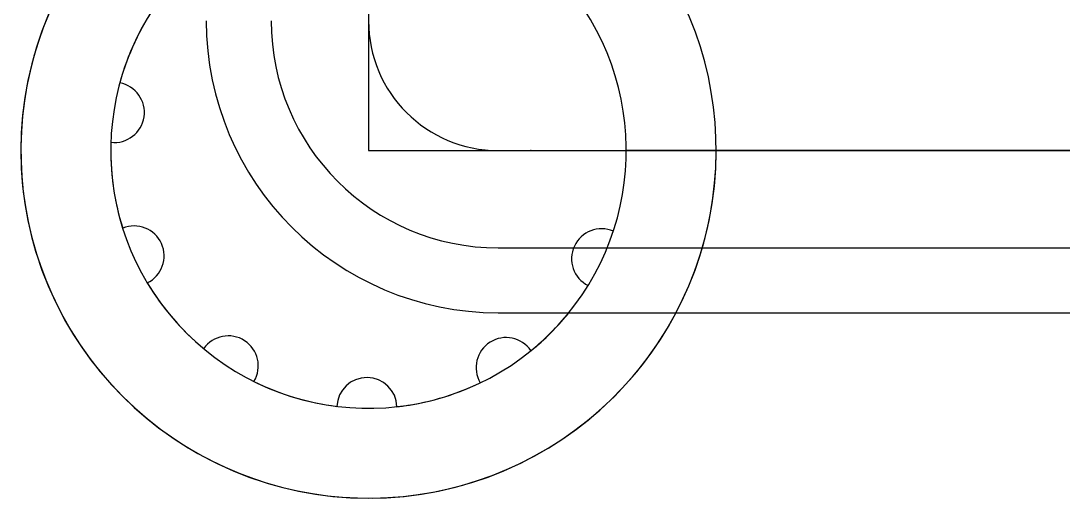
# Model space of a CAD drawing. Header units: centimetres. Extents: x -1.7 to 11.8, y -4.5 to 6.6.
# Drawn here: x -1.572 to 1.641, y -1.572 to -0.1 of the extents above; entities that cross this region are included whole.
import ezdxf

# ---------------------------------------------------------------- set-up
doc = ezdxf.new("R2010")
doc.units = ezdxf.units.CM
doc.header["$MEASUREMENT"] = 0
for name, color, linetype in [('Archemides Bathtub v6_Sketch1', 7, 'Continuous'), ('Archemides Bathtub v6_Sketch2', 7, 'Continuous'), ('Archemides Bathtub v6_Sketch3', 7, 'Continuous'), ('Archemides Bathtub v6_Sketch4', 7, 'Continuous')]:
    doc.layers.add(name, color=color, linetype=linetype)

msp = doc.modelspace()

# ---------------------------------------------------------------- linework, layer by layer
at = {"layer": 'Archemides Bathtub v6_Sketch1'}
for p, q in [((-0.5, 5.5), (-0.5, -0.5)), ((-0.5, -0.5), (10.5043, -0.5))]:
    msp.add_line(p, q, dxfattribs=at)
for centre, radius, start, end in [((-0.5, -0.5), 1.0715, 90, 0), ((-0.5, -0.5), 0.7944, 50.9909, 39.0091), ((-1.2833, -0.3825), 0.0925, 263.3716, 79.5607), ((-1.2225, -0.8246), 0.0925, 296.0989, 112.2879), ((0.2184, -0.8334), 0.0925, 67.008, 243.197), ((-0.9323, -1.1637), 0.0925, 328.8261, 145.0152), ((-0.0759, -1.1689), 0.0925, 34.2807, 210.4698), ((-0.5049, -1.292), 0.0925, 1.5534, 177.7425)]:
    msp.add_arc(centre, radius, start, end, dxfattribs=at)
at = {"layer": 'Archemides Bathtub v6_Sketch2'}
for p, q in [((-0.1, -0.5, 5), (10.1043, -0.5, 5)), ((-0.1, -0.8, 5), (10.1043, -0.8, 5)), ((-0.1, -1, 5), (10.1043, -1, 5))]:
    msp.add_line(p, q, dxfattribs=at)
for radius in [0.9, 0.7, 0.4]:
    msp.add_arc((-0.1, -0.1, 5), radius, 180, 270, dxfattribs=at)
at = {"layer": 'Archemides Bathtub v6_Sketch3'}
msp.add_line((0.1172, -1, 5), (9.887, -1, 5), dxfattribs=at)
for centre, radius, start, end in [((-0.5, -0.5, 5), 1.0715, 62.1839, 27.8161), ((-0.5, -0.5, 5), 0.7944, 145.4201, 164.7849), ((-1.2833, -0.3825, 5), 0.0925, 263.3716, 79.5607), ((-0.5, -0.5, 5), 0.7944, 178.1473, 197.5122), ((-1.2225, -0.8246, 5), 0.0925, 296.0989, 112.2879), ((-0.5, -0.5, 5), 0.7944, 210.8746, 230.2395), ((-0.5, -0.5, 5), 0.7944, 309.0564, 320.9909), ((-0.9323, -1.1637, 5), 0.0925, 328.8261, 145.0152), ((-0.0759, -1.1689, 5), 0.0925, 34.2807, 210.4698), ((-0.5, -0.5, 5), 0.7944, 243.6019, 262.9667), ((-0.5049, -1.292, 5), 0.0925, 1.5534, 177.7425), ((-0.5, -0.5, 5), 0.7944, 276.3292, 295.694)]:
    msp.add_arc(centre, radius, start, end, dxfattribs=at)
at = {"layer": 'Archemides Bathtub v6_Sketch4'}
for p, q in [((0.2944, -0.5, 0.4), (0.4715, -0.5, 0.4)), ((0.2944, -0.5, 4.5), (0.2944, -0.5, 0.4)), ((9.7099, -0.5, 4.5), (0.2944, -0.5, 4.5)), ((0.5715, -0.5, 0.3), (0.5715, -0.5)), ((0.5715, -0.5), (9.4328, -0.5))]:
    msp.add_line(p, q, dxfattribs=at)
at = {"layer": 'Archemides Bathtub v6_Sketch4', "extrusion": (0, -1, 0)}
msp.add_arc((0.4715, 0.3, 0.5), 0.1, 0, 90, dxfattribs=at)
at = {"layer": 'Archemides Bathtub v6_Sketch4'}
msp.add_point((0, -0.5), dxfattribs=at)

doc.saveas('drawing.dxf')
